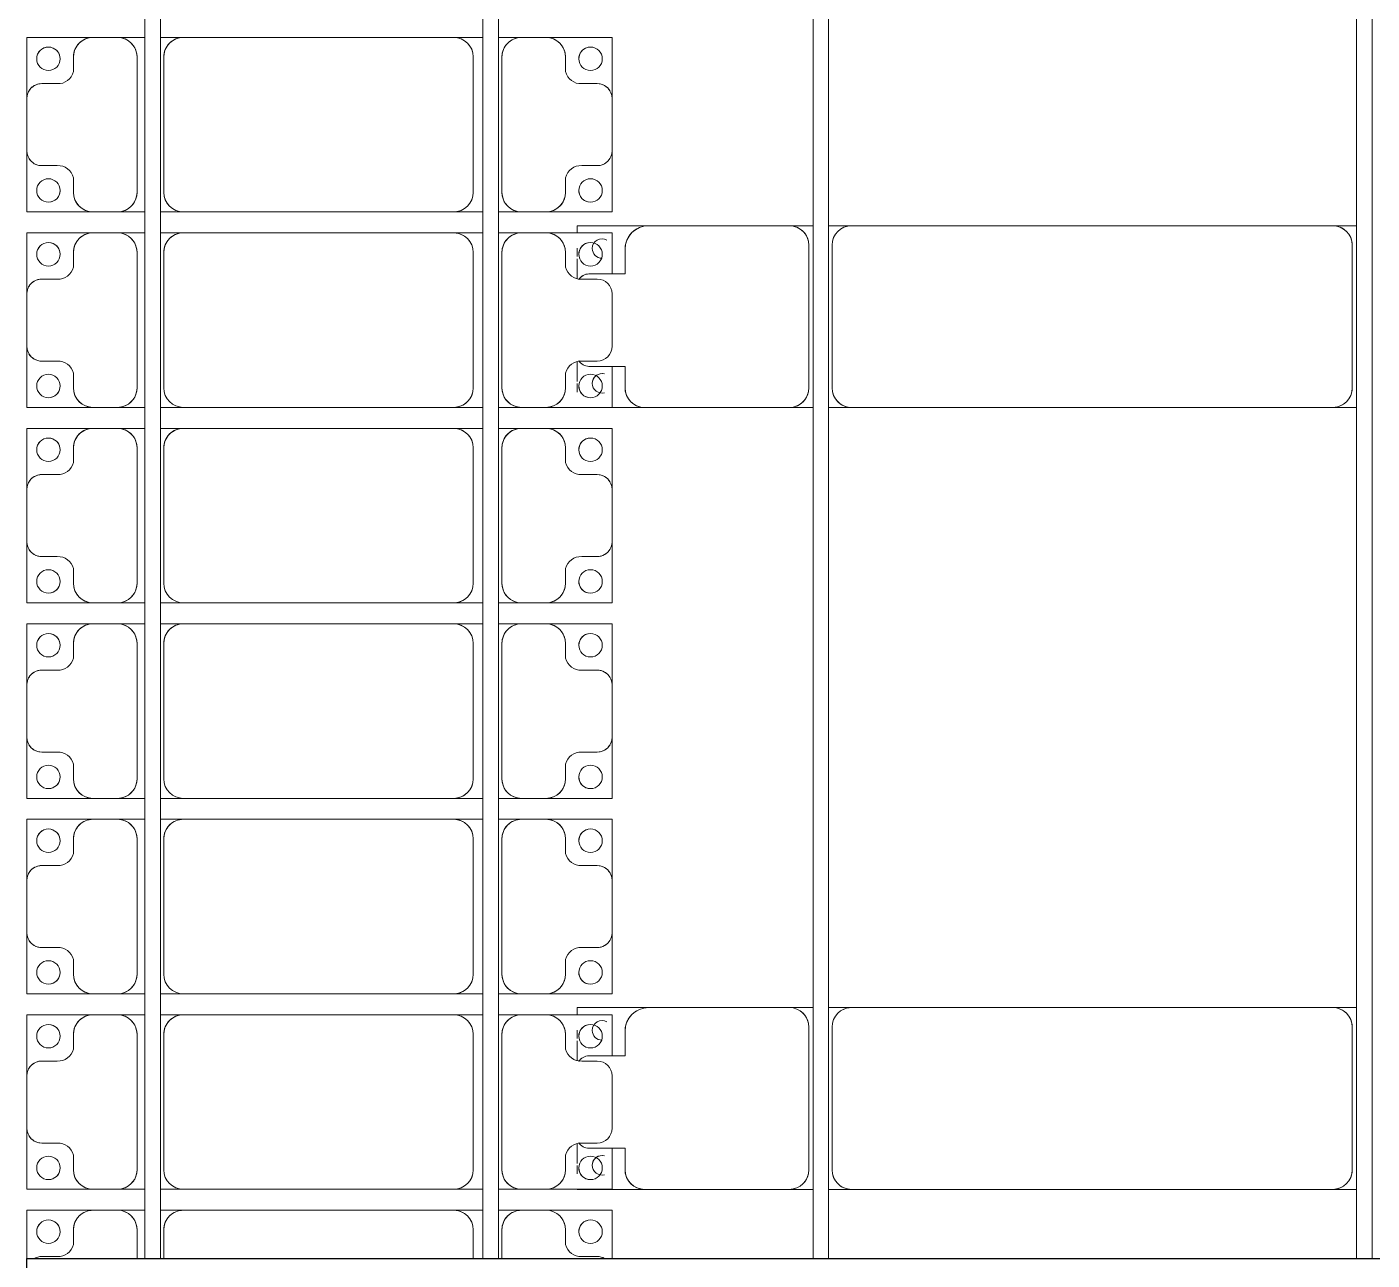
# Model space of a CAD drawing. Header units: millimetres. Extents: x -533732 to -130507, y -117886 to -23954.
# Drawn here: x -526231 to -522790, y -106549 to -103395 of the extents above; entities that cross this region are included whole.
import ezdxf

# ---------------------------------------------------------------- set-up
doc = ezdxf.new("R2010")
doc.units = ezdxf.units.MM
doc.layers.add('A-GENM', color=13, linetype='Continuous', lineweight=9)
doc.layers.add('S-BEAM', color=12, linetype='Continuous', lineweight=9)

# ---------------------------------------------------------------- blocks, each defined once
blk = doc.blocks.new('Dầm C52 - Hộp 40x60-19452-BỐ TRÍ KHUNG KẾT CẤU BÈ PIN 06')
at = {"layer": 'S-BEAM', "color": 3, "lineweight": 25}
for p, q in [((-110033.2, -20), (-110033.2, 20)), ((-110033.2, 20), (110033.2, 20))]:
    blk.add_line(p, q, dxfattribs=at)
blk = doc.blocks.new('Dai phao do pin - DẢI PHAO ĐỠ PIN-V142-BỐ TRÍ KHUNG KẾT CẤU BÈ PIN 06')
at = {"layer": 'A-GENM', "color": 7}
for p, q in [((67088.9, 223.4), (67149.7, 223.4)), ((67088.9, 223.4), (67149.7, 223.4)), ((68380.3, 223.4), (67149.7, 223.4)), ((68380.3, 223.4), (68438.9, 223.4)), ((68380.3, 223.4), (68438.9, 223.4)), ((68478.9, 223.4), (68539.7, 223.4)), ((68478.9, 223.4), (68539.7, 223.4)), ((68909.7, 223.4), (68539.7, 223.4)), ((68909.7, 223.4), (69082.2, 223.4)), ((69082.2, 223.4), (68909.7, 223.4)), ((67099.7, 173.4), (67099.7, -191.6)), ((68430.3, -191.6), (68430.3, 173.4)), ((68489.7, 173.4), (68489.7, -191.6)), ((68959.7, 118.2), (68959.7, 173.4)), ((69082.2, 184), (69082.2, 162.5)), ((69082.2, 162.5), (69082.2, 184)), ((69082.2, 156.9), (69082.2, 106.1)), ((69082.2, 106.1), (69082.2, 156.9)), ((69052.2, 118.2), (68959.7, 118.2)), ((68959.7, -181.6), (68959.7, -118.2)), ((68959.7, -118.2), (69052.2, -118.2)), ((69082.2, -106.1), (69082.2, -156.9)), ((69082.2, -156.9), (69082.2, -106.1)), ((69082.2, -162.5), (69082.2, -184)), ((69082.2, -184), (69082.2, -162.5)), ((69082.2, -222.3), (69082.2, -241.6)), ((69082.2, -241.6), (69082.2, -222.3)), ((67149.7, -241.6), (67088.9, -241.6)), ((67149.7, -241.6), (67088.9, -241.6)), ((67149.7, -241.6), (68380.3, -241.6)), ((68438.9, -241.6), (68380.3, -241.6)), ((68438.9, -241.6), (68380.3, -241.6)), ((68539.7, -241.6), (68478.9, -241.6)), ((68539.7, -241.6), (68478.9, -241.6)), ((68539.7, -241.6), (68899.7, -241.6)), ((69082.2, -241.6), (68899.7, -241.6)), ((68899.7, -241.6), (69082.2, -241.6))]:
    blk.add_line(p, q, dxfattribs=at)
for centre, radius, start, end in [((67149.7, 173.4), 50, 90, 180), ((67149.7, 173.4), 50, 90, 120), ((68380.3, 173.4), 50, 0, 90), ((68380.3, 173.4), 50, 15, 90), ((68539.7, 173.4), 50, 90, 180), ((68539.7, 173.4), 50, 105, 180), ((68909.7, 173.4), 50, 0, 90), ((68909.7, 173.4), 50, 0, 75), ((67149.7, 173.4), 50, 150, 180), ((69018.6, 161.8), 25, 360, 105), ((69018.6, 161.8), 25, 0, 105), ((69018.6, 161.8), 25, 255, 360), ((69018.6, 161.8), 25, 270, 360), ((69052.2, 88.2), 30, 30, 90), ((69052.2, 88.2), 30, 30, 60), ((69052.2, -88.2), 30, 270, 330), ((69052.2, -88.2), 30, 300, 330), ((69052.2, -88.2), 30, 300, 315), ((69052.2, -88.2), 30, 300, 315), ((69018.6, -183.2), 25, 0, 90), ((69018.6, -183.2), 25, 0, 90), ((67149.7, -191.6), 50, 180, 270), ((67149.7, -191.6), 50, 180, 210), ((68380.3, -191.6), 50, 270, 360), ((68380.3, -191.6), 50, 330, 345), ((68539.7, -191.6), 50, 180, 270), ((68539.7, -191.6), 50, 180, 255), ((68899.7, -181.6), 60, 270, 360), ((68899.7, -181.6), 60, 300, 0), ((69018.6, -183.2), 25, 240, 360), ((69018.6, -183.2), 25, 240, 360), ((67149.7, -191.6), 50, 225, 255), ((68380.3, -191.6), 50, 270, 300)]:
    blk.add_arc(centre, radius, start, end, dxfattribs=at)
blk = doc.blocks.new('Dai phao do pin - DẢI PHAO ĐỠ PIN-V143-BỐ TRÍ KHUNG KẾT CẤU BÈ PIN 06')
at = {"layer": 'A-GENM', "color": 7}
for p, q in [((67088.9, 223.4), (67149.7, 223.4)), ((67088.9, 223.4), (67149.7, 223.4)), ((68380.3, 223.4), (67149.7, 223.4)), ((68380.3, 223.4), (68438.9, 223.4)), ((68380.3, 223.4), (68438.9, 223.4)), ((68478.9, 223.4), (68539.7, 223.4)), ((68478.9, 223.4), (68539.7, 223.4)), ((68909.7, 223.4), (68539.7, 223.4)), ((68909.7, 223.4), (69082.2, 223.4)), ((69082.2, 223.4), (68909.7, 223.4)), ((67099.7, 173.4), (67099.7, -191.6)), ((68430.3, -191.6), (68430.3, 173.4)), ((68489.7, 173.4), (68489.7, -191.6)), ((68959.7, 118.2), (68959.7, 173.4)), ((69082.2, 184), (69082.2, 162.5)), ((69082.2, 162.5), (69082.2, 184)), ((69082.2, 156.9), (69082.2, 106.1)), ((69082.2, 106.1), (69082.2, 156.9)), ((69052.2, 118.2), (68959.7, 118.2)), ((68959.7, -181.6), (68959.7, -118.2)), ((68959.7, -118.2), (69052.2, -118.2)), ((69082.2, -106.1), (69082.2, -156.9)), ((69082.2, -156.9), (69082.2, -106.1)), ((69082.2, -162.5), (69082.2, -184)), ((69082.2, -184), (69082.2, -162.5)), ((69082.2, -222.3), (69082.2, -241.6)), ((69082.2, -241.6), (69082.2, -222.3)), ((67149.7, -241.6), (67088.9, -241.6)), ((67149.7, -241.6), (67088.9, -241.6)), ((67149.7, -241.6), (68380.3, -241.6)), ((68438.9, -241.6), (68380.3, -241.6)), ((68438.9, -241.6), (68380.3, -241.6)), ((68539.7, -241.6), (68478.9, -241.6)), ((68539.7, -241.6), (68478.9, -241.6)), ((68539.7, -241.6), (68899.7, -241.6)), ((69082.2, -241.6), (68899.7, -241.6)), ((68899.7, -241.6), (69082.2, -241.6))]:
    blk.add_line(p, q, dxfattribs=at)
for centre, radius, start, end in [((67149.7, 173.4), 50, 90, 180), ((67149.7, 173.4), 50, 90, 120), ((68380.3, 173.4), 50, 0, 90), ((68380.3, 173.4), 50, 15, 90), ((68539.7, 173.4), 50, 90, 180), ((68539.7, 173.4), 50, 105, 180), ((68909.7, 173.4), 50, 0, 90), ((68909.7, 173.4), 50, 0, 75), ((67149.7, 173.4), 50, 150, 180), ((69018.6, 161.8), 25, 360, 105), ((69018.6, 161.8), 25, 0, 105), ((69018.6, 161.8), 25, 255, 360), ((69018.6, 161.8), 25, 270, 360), ((69052.2, 88.2), 30, 30, 90), ((69052.2, 88.2), 30, 30, 60), ((69052.2, -88.2), 30, 270, 330), ((69052.2, -88.2), 30, 300, 330), ((69052.2, -88.2), 30, 300, 315), ((69052.2, -88.2), 30, 300, 315), ((69018.6, -183.2), 25, 0, 90), ((69018.6, -183.2), 25, 0, 90), ((67149.7, -191.6), 50, 180, 270), ((67149.7, -191.6), 50, 180, 210), ((68380.3, -191.6), 50, 270, 360), ((68380.3, -191.6), 50, 330, 345), ((68539.7, -191.6), 50, 180, 270), ((68539.7, -191.6), 50, 180, 255), ((68899.7, -181.6), 60, 270, 360), ((68899.7, -181.6), 60, 300, 0), ((69018.6, -183.2), 25, 240, 360), ((69018.6, -183.2), 25, 240, 360), ((67149.7, -191.6), 50, 225, 255), ((68380.3, -191.6), 50, 270, 300)]:
    blk.add_arc(centre, radius, start, end, dxfattribs=at)
blk = doc.blocks.new('Dầm C52 - Dầm C52-19796-BỐ TRÍ KHUNG KẾT CẤU BÈ PIN 06')
at = {"layer": 'S-BEAM', "color": 1}
for p, q in [((-35413.3, 20), (-29453.3, 20)), ((-29453.3, -20), (-35413.3, -20))]:
    blk.add_line(p, q, dxfattribs=at)
blk = doc.blocks.new('Dai phaodi lai - DẢI PHAO ĐI LẠI-19048-BỐ TRÍ KHUNG KẾT CẤU BÈ PIN 06')
at = {"layer": 'A-GENM', "color": 7}
for p, q in [((71276.8, 748.4), (71433.1, 748.4)), ((71276.8, 579.3), (71276.8, 748.4)), ((71276.8, 748.4), (71276.8, 579.3)), ((71433.1, 748.4), (71276.8, 748.4)), ((71566.9, 748.4), (71433.1, 748.4)), ((71566.9, 748.4), (71723.2, 748.4)), ((71723.2, 748.4), (71566.9, 748.4)), ((71723.2, 748.4), (71723.2, 579.3)), ((71723.2, 579.3), (71723.2, 748.4)), ((71776.8, 748.4), (71881.8, 748.4)), ((71776.8, 579.3), (71776.8, 748.4)), ((71776.8, 748.4), (71776.8, 579.3)), ((71881.8, 748.4), (71776.8, 748.4)), ((72066.9, 748.4), (71933.1, 748.4)), ((72118.2, 748.4), (72223.2, 748.4)), ((72223.2, 748.4), (72118.2, 748.4)), ((72223.2, 748.4), (72223.2, 579.3)), ((72223.2, 579.3), (72223.2, 748.4)), ((72276.8, 748.4), (72433.1, 748.4)), ((72276.8, 579.3), (72276.8, 748.4)), ((72276.8, 748.4), (72276.8, 579.3)), ((72433.1, 748.4), (72276.8, 748.4)), ((72566.9, 748.4), (72433.1, 748.4)), ((72566.9, 748.4), (72723.2, 748.4)), ((72723.2, 748.4), (72566.9, 748.4)), ((72723.2, 748.4), (72723.2, 579.3)), ((72723.2, 579.3), (72723.2, 748.4)), ((72776.8, 748.4), (72933.1, 748.4)), ((72776.8, 579.3), (72776.8, 748.4)), ((72776.8, 748.4), (72776.8, 579.3)), ((72933.1, 748.4), (72776.8, 748.4)), ((73066.9, 748.4), (72933.1, 748.4)), ((73066.9, 748.4), (73223.2, 748.4)), ((73223.2, 748.4), (73066.9, 748.4)), ((73223.2, 748.4), (73223.2, 579.3)), ((73223.2, 579.3), (73223.2, 748.4)), ((73276.8, 748.4), (73433.1, 748.4)), ((73276.8, 579.3), (73276.8, 748.4)), ((73276.8, 748.4), (73276.8, 579.3)), ((73433.1, 748.4), (73276.8, 748.4)), ((73566.9, 748.4), (73433.1, 748.4)), ((73566.9, 748.4), (73723.2, 748.4)), ((73723.2, 748.4), (73566.9, 748.4)), ((73723.2, 748.4), (73723.2, 579.3)), ((73723.2, 579.3), (73723.2, 748.4)), ((73776.8, 748.4), (73881.8, 748.4)), ((73776.8, 579.3), (73776.8, 748.4)), ((73776.8, 748.4), (73776.8, 579.3)), ((73881.8, 748.4), (73776.8, 748.4)), ((74066.9, 748.4), (73933.1, 748.4)), ((74118.2, 748.4), (74223.2, 748.4)), ((74223.2, 748.4), (74118.2, 748.4)), ((74223.2, 748.4), (74223.2, 579.3)), ((74223.2, 579.3), (74223.2, 748.4)), ((74276.8, 748.4), (74400, 748.4)), ((74276.8, 579.3), (74276.8, 748.4)), ((74276.8, 748.4), (74276.8, 579.3)), ((74400, 748.4), (74276.8, 748.4)), ((71395.1, 710.4), (71395.1, 670.7)), ((71604.9, 670.7), (71604.9, 710.4)), ((71895.1, 710.4), (71895.1, 670.7)), ((72104.9, 670.7), (72104.9, 710.4)), ((72395.1, 710.4), (72395.1, 670.7)), ((72604.9, 670.7), (72604.9, 710.4)), ((72895.1, 710.4), (72895.1, 670.7)), ((73104.9, 670.7), (73104.9, 710.4)), ((73395.1, 710.4), (73395.1, 670.7)), ((73604.9, 670.7), (73604.9, 710.4)), ((73895.1, 710.4), (73895.1, 670.7)), ((74104.9, 670.7), (74104.9, 710.4)), ((74395.1, 710.4), (74395.1, 670.7)), ((71364.3, 629.3), (71326.8, 629.3)), ((71673.2, 629.3), (71635.7, 629.3)), ((71864.3, 629.3), (71826.8, 629.3)), ((72173.2, 629.3), (72135.7, 629.3)), ((72364.3, 629.3), (72326.8, 629.3)), ((72673.2, 629.3), (72635.7, 629.3)), ((72864.3, 629.3), (72826.8, 629.3)), ((73173.2, 629.3), (73135.7, 629.3)), ((73364.3, 629.3), (73326.8, 629.3)), ((73673.2, 629.3), (73635.7, 629.3)), ((73864.3, 629.3), (73826.8, 629.3)), ((74173.2, 629.3), (74135.7, 629.3)), ((74364.3, 629.3), (74326.8, 629.3)), ((71276.8, 579.3), (71276.8, 516.7)), ((71723.2, 516.7), (71723.2, 579.3)), ((71776.8, 579.3), (71776.8, 516.7)), ((72223.2, 516.7), (72223.2, 579.3)), ((72276.8, 579.3), (72276.8, 516.7)), ((72723.2, 516.7), (72723.2, 579.3)), ((72776.8, 579.3), (72776.8, 516.7)), ((73223.2, 516.7), (73223.2, 579.3)), ((73276.8, 579.3), (73276.8, 516.7)), ((73723.2, 516.7), (73723.2, 579.3)), ((73776.8, 579.3), (73776.8, 516.7)), ((74223.2, 516.7), (74223.2, 579.3)), ((74276.8, 579.3), (74276.8, 516.7)), ((71276.8, 458.1), (71276.8, 516.7)), ((71276.8, 458.1), (71276.8, 516.7)), ((71723.2, 516.7), (71723.2, 458.1)), ((71723.2, 516.7), (71723.2, 458.1)), ((71776.8, 458.1), (71776.8, 516.7)), ((71776.8, 458.1), (71776.8, 516.7)), ((72223.2, 516.7), (72223.2, 458.1)), ((72223.2, 516.7), (72223.2, 458.1)), ((72276.8, 458.1), (72276.8, 516.7)), ((72276.8, 458.1), (72276.8, 516.7)), ((72723.2, 516.7), (72723.2, 458.1)), ((72723.2, 516.7), (72723.2, 458.1)), ((72776.8, 458.1), (72776.8, 516.7)), ((72776.8, 458.1), (72776.8, 516.7)), ((73223.2, 516.7), (73223.2, 458.1)), ((73223.2, 516.7), (73223.2, 458.1)), ((73276.8, 458.1), (73276.8, 516.7)), ((73276.8, 458.1), (73276.8, 516.7)), ((73723.2, 516.7), (73723.2, 458.1)), ((73723.2, 516.7), (73723.2, 458.1)), ((73776.8, 458.1), (73776.8, 516.7)), ((73776.8, 458.1), (73776.8, 516.7)), ((74223.2, 516.7), (74223.2, 458.1)), ((74223.2, 516.7), (74223.2, 458.1)), ((74276.8, 458.1), (74276.8, 516.7)), ((74276.8, 458.1), (74276.8, 516.7)), ((71326.8, 466.7), (71673.2, 466.7)), ((71826.8, 466.7), (72173.2, 466.7)), ((72326.8, 466.7), (72673.2, 466.7)), ((72826.8, 466.7), (73173.2, 466.7)), ((73326.8, 466.7), (73673.2, 466.7)), ((73826.8, 466.7), (74173.2, 466.7)), ((74326.8, 466.7), (74400, 466.7)), ((71276.8, 343.3), (71276.8, 418.1)), ((71276.8, 343.3), (71276.8, 418.1)), ((71723.2, 418.1), (71723.2, 343.3)), ((71723.2, 418.1), (71723.2, 343.3)), ((71776.8, 343.3), (71776.8, 418.1)), ((71776.8, 343.3), (71776.8, 418.1)), ((72223.2, 418.1), (72223.2, 343.3)), ((72223.2, 418.1), (72223.2, 343.3)), ((72276.8, 343.3), (72276.8, 418.1)), ((72276.8, 343.3), (72276.8, 418.1)), ((72723.2, 418.1), (72723.2, 343.3)), ((72723.2, 418.1), (72723.2, 343.3)), ((72776.8, 343.3), (72776.8, 418.1)), ((72776.8, 343.3), (72776.8, 418.1)), ((73223.2, 418.1), (73223.2, 343.3)), ((73223.2, 418.1), (73223.2, 343.3)), ((73276.8, 343.3), (73276.8, 418.1)), ((73276.8, 343.3), (73276.8, 418.1)), ((73723.2, 418.1), (73723.2, 343.3)), ((73723.2, 418.1), (73723.2, 343.3)), ((73776.8, 343.3), (73776.8, 418.1)), ((73776.8, 343.3), (73776.8, 418.1)), ((74223.2, 418.1), (74223.2, 343.3)), ((74223.2, 418.1), (74223.2, 343.3)), ((74276.8, 343.3), (74276.8, 418.1)), ((74276.8, 343.3), (74276.8, 418.1)), ((71673.2, 393.3), (71326.8, 393.3)), ((72173.2, 393.3), (71826.8, 393.3)), ((72673.2, 393.3), (72326.8, 393.3)), ((73173.2, 393.3), (72826.8, 393.3)), ((73673.2, 393.3), (73326.8, 393.3)), ((74173.2, 393.3), (73826.8, 393.3)), ((74400, 393.3), (74326.8, 393.3)), ((71276.8, 343.3), (71276.8, -348.3)), ((71723.2, -348.3), (71723.2, 343.3)), ((71776.8, 343.3), (71776.8, -348.3)), ((72223.2, -348.3), (72223.2, 343.3)), ((72276.8, 343.3), (72276.8, -348.3)), ((72723.2, -348.3), (72723.2, 343.3)), ((72776.8, 343.3), (72776.8, -348.3)), ((73223.2, -348.3), (73223.2, 343.3)), ((73276.8, 343.3), (73276.8, -348.3)), ((73723.2, -348.3), (73723.2, 343.3)), ((73776.8, 343.3), (73776.8, -348.3)), ((74223.2, -348.3), (74223.2, 343.3)), ((74276.8, 343.3), (74276.8, -348.3)), ((71276.8, -406.9), (71276.8, -348.3)), ((71276.8, -406.9), (71276.8, -348.3)), ((71723.2, -348.3), (71723.2, -406.9)), ((71723.2, -348.3), (71723.2, -406.9)), ((71776.8, -406.9), (71776.8, -348.3)), ((71776.8, -406.9), (71776.8, -348.3)), ((72223.2, -348.3), (72223.2, -406.9)), ((72223.2, -348.3), (72223.2, -406.9)), ((72276.8, -406.9), (72276.8, -348.3)), ((72276.8, -406.9), (72276.8, -348.3)), ((72723.2, -348.3), (72723.2, -406.9)), ((72723.2, -348.3), (72723.2, -406.9)), ((72776.8, -406.9), (72776.8, -348.3)), ((72776.8, -406.9), (72776.8, -348.3)), ((73223.2, -348.3), (73223.2, -406.9)), ((73223.2, -348.3), (73223.2, -406.9)), ((73276.8, -406.9), (73276.8, -348.3)), ((73276.8, -406.9), (73276.8, -348.3)), ((73723.2, -348.3), (73723.2, -406.9)), ((73723.2, -348.3), (73723.2, -406.9)), ((73776.8, -406.9), (73776.8, -348.3)), ((73776.8, -406.9), (73776.8, -348.3)), ((74223.2, -348.3), (74223.2, -406.9)), ((74223.2, -348.3), (74223.2, -406.9)), ((74276.8, -406.9), (74276.8, -348.3)), ((74276.8, -406.9), (74276.8, -348.3)), ((71326.8, -398.3), (71673.2, -398.3)), ((71826.8, -398.3), (72173.2, -398.3)), ((72326.8, -398.3), (72673.2, -398.3)), ((72826.8, -398.3), (73173.2, -398.3)), ((73326.8, -398.3), (73673.2, -398.3)), ((73826.8, -398.3), (74173.2, -398.3)), ((74326.8, -398.3), (74400, -398.3)), ((71276.8, -516.7), (71276.8, -446.9)), ((71276.8, -516.7), (71276.8, -446.9)), ((71723.2, -446.9), (71723.2, -516.7)), ((71723.2, -446.9), (71723.2, -516.7)), ((71776.8, -516.7), (71776.8, -446.9)), ((71776.8, -516.7), (71776.8, -446.9)), ((72223.2, -446.9), (72223.2, -516.7)), ((72223.2, -446.9), (72223.2, -516.7)), ((72276.8, -516.7), (72276.8, -446.9)), ((72276.8, -516.7), (72276.8, -446.9)), ((72723.2, -446.9), (72723.2, -516.7)), ((72723.2, -446.9), (72723.2, -516.7)), ((72776.8, -516.7), (72776.8, -446.9)), ((72776.8, -516.7), (72776.8, -446.9)), ((73223.2, -446.9), (73223.2, -516.7)), ((73223.2, -446.9), (73223.2, -516.7)), ((73276.8, -516.7), (73276.8, -446.9)), ((73276.8, -516.7), (73276.8, -446.9)), ((73723.2, -446.9), (73723.2, -516.7)), ((73723.2, -446.9), (73723.2, -516.7)), ((73776.8, -516.7), (73776.8, -446.9)), ((73776.8, -516.7), (73776.8, -446.9)), ((74223.2, -446.9), (74223.2, -516.7)), ((74223.2, -446.9), (74223.2, -516.7)), ((74276.8, -516.7), (74276.8, -446.9)), ((74276.8, -516.7), (74276.8, -446.9)), ((71673.2, -466.7), (71326.8, -466.7)), ((72173.2, -466.7), (71826.8, -466.7)), ((72673.2, -466.7), (72326.8, -466.7)), ((73173.2, -466.7), (72826.8, -466.7)), ((73673.2, -466.7), (73326.8, -466.7)), ((74173.2, -466.7), (73826.8, -466.7)), ((74400, -466.7), (74326.8, -466.7)), ((71276.8, -516.7), (71276.8, -579.3)), ((71723.2, -579.3), (71723.2, -516.7)), ((71776.8, -516.7), (71776.8, -579.3)), ((72223.2, -579.3), (72223.2, -516.7)), ((72276.8, -516.7), (72276.8, -579.3)), ((72723.2, -579.3), (72723.2, -516.7)), ((72776.8, -516.7), (72776.8, -579.3)), ((73223.2, -579.3), (73223.2, -516.7)), ((73276.8, -516.7), (73276.8, -579.3)), ((73723.2, -579.3), (73723.2, -516.7)), ((73776.8, -516.7), (73776.8, -579.3)), ((74223.2, -579.3), (74223.2, -516.7)), ((74276.8, -516.7), (74276.8, -579.3)), ((71276.8, -748.4), (71276.8, -579.3)), ((71276.8, -579.3), (71276.8, -748.4)), ((71723.2, -579.3), (71723.2, -748.4)), ((71723.2, -748.4), (71723.2, -579.3)), ((71776.8, -748.4), (71776.8, -579.3)), ((71776.8, -579.3), (71776.8, -748.4)), ((72223.2, -579.3), (72223.2, -748.4)), ((72223.2, -748.4), (72223.2, -579.3)), ((72276.8, -748.4), (72276.8, -579.3)), ((72276.8, -579.3), (72276.8, -748.4)), ((72723.2, -579.3), (72723.2, -748.4)), ((72723.2, -748.4), (72723.2, -579.3)), ((72776.8, -748.4), (72776.8, -579.3)), ((72776.8, -579.3), (72776.8, -748.4)), ((73223.2, -579.3), (73223.2, -748.4)), ((73223.2, -748.4), (73223.2, -579.3)), ((73276.8, -748.4), (73276.8, -579.3)), ((73276.8, -579.3), (73276.8, -748.4)), ((73723.2, -579.3), (73723.2, -748.4)), ((73723.2, -748.4), (73723.2, -579.3)), ((73776.8, -748.4), (73776.8, -579.3)), ((73776.8, -579.3), (73776.8, -748.4)), ((74223.2, -579.3), (74223.2, -748.4)), ((74223.2, -748.4), (74223.2, -579.3)), ((74276.8, -748.4), (74276.8, -579.3)), ((74276.8, -579.3), (74276.8, -748.4)), ((71326.8, -629.3), (71364.3, -629.3)), ((71635.7, -629.3), (71673.2, -629.3)), ((71826.8, -629.3), (71864.3, -629.3)), ((72135.7, -629.3), (72173.2, -629.3)), ((72326.8, -629.3), (72364.3, -629.3)), ((72635.7, -629.3), (72673.2, -629.3)), ((72826.8, -629.3), (72864.3, -629.3)), ((73135.7, -629.3), (73173.2, -629.3)), ((73326.8, -629.3), (73364.3, -629.3)), ((73635.7, -629.3), (73673.2, -629.3)), ((73826.8, -629.3), (73864.3, -629.3)), ((74135.7, -629.3), (74173.2, -629.3)), ((74326.8, -629.3), (74364.3, -629.3)), ((71395.1, -670.7), (71395.1, -710.4)), ((71604.9, -710.4), (71604.9, -670.7)), ((71895.1, -670.7), (71895.1, -710.4)), ((72104.9, -710.4), (72104.9, -670.7)), ((72395.1, -670.7), (72395.1, -710.4)), ((72604.9, -710.4), (72604.9, -670.7)), ((72895.1, -670.7), (72895.1, -710.4)), ((73104.9, -710.4), (73104.9, -670.7)), ((73395.1, -670.7), (73395.1, -710.4)), ((73604.9, -710.4), (73604.9, -670.7)), ((73895.1, -670.7), (73895.1, -710.4)), ((74104.9, -710.4), (74104.9, -670.7)), ((74395.1, -670.7), (74395.1, -710.4)), ((71433.1, -748.4), (71276.8, -748.4)), ((71276.8, -748.4), (71433.1, -748.4)), ((71433.1, -748.4), (71566.9, -748.4)), ((71723.2, -748.4), (71566.9, -748.4)), ((71566.9, -748.4), (71723.2, -748.4)), ((71933.1, -748.4), (71776.8, -748.4)), ((71776.8, -748.4), (71933.1, -748.4)), ((71933.1, -748.4), (72066.9, -748.4)), ((72223.2, -748.4), (72066.9, -748.4)), ((72066.9, -748.4), (72223.2, -748.4)), ((72433.1, -748.4), (72276.8, -748.4)), ((72276.8, -748.4), (72433.1, -748.4)), ((72433.1, -748.4), (72566.9, -748.4)), ((72723.2, -748.4), (72566.9, -748.4)), ((72566.9, -748.4), (72723.2, -748.4)), ((72933.1, -748.4), (72776.8, -748.4)), ((72776.8, -748.4), (72933.1, -748.4)), ((72933.1, -748.4), (73066.9, -748.4)), ((73223.2, -748.4), (73066.9, -748.4)), ((73066.9, -748.4), (73223.2, -748.4)), ((73433.1, -748.4), (73276.8, -748.4)), ((73276.8, -748.4), (73433.1, -748.4)), ((73433.1, -748.4), (73566.9, -748.4)), ((73723.2, -748.4), (73566.9, -748.4)), ((73566.9, -748.4), (73723.2, -748.4)), ((73933.1, -748.4), (73776.8, -748.4)), ((73776.8, -748.4), (73933.1, -748.4)), ((73933.1, -748.4), (74066.9, -748.4)), ((74223.2, -748.4), (74066.9, -748.4)), ((74066.9, -748.4), (74223.2, -748.4)), ((74400, -748.4), (74276.8, -748.4)), ((74276.8, -748.4), (74400, -748.4))]:
    blk.add_line(p, q, dxfattribs=at)
for centre, radius, start, end in [((71331.6, 693.3), 30, 90, 270), ((71331.6, 693.3), 30, 90, 180), ((71331.6, 693.3), 30, 270, 90), ((71331.6, 693.3), 30, 270, 90), ((71433.1, 710.4), 38, 90, 180), ((71433.1, 710.4), 38, 90, 180), ((71433.1, 710.4), 38, 120, 180), ((71433.1, 710.4), 38, 120, 180), ((71433.1, 710.4), 38, 90, 105), ((71433.1, 710.4), 38, 90, 105), ((71566.9, 710.4), 38, 0, 90), ((71566.9, 710.4), 38, 75, 90), ((71566.9, 710.4), 38, 0, 90), ((71566.9, 710.4), 38, 75, 90), ((71566.9, 710.4), 38, 0, 60), ((71566.9, 710.4), 38, 0, 60), ((71668.4, 693.3), 30, 90, 270), ((71668.4, 693.3), 30, 90, 270), ((71668.4, 693.3), 30, 270, 90), ((71668.4, 693.3), 30, 0, 90), ((71831.6, 693.3), 30, 90, 270), ((71831.6, 693.3), 30, 90, 180), ((71831.6, 693.3), 30, 270, 90), ((71831.6, 693.3), 30, 270, 90), ((71933.1, 710.4), 38, 90, 180), ((72066.9, 710.4), 38, 0, 90), ((72168.4, 693.3), 30, 90, 270), ((72168.4, 693.3), 30, 90, 270), ((72168.4, 693.3), 30, 270, 90), ((72168.4, 693.3), 30, 0, 90), ((72331.6, 693.3), 30, 90, 270), ((72331.6, 693.3), 30, 90, 180), ((72331.6, 693.3), 30, 270, 90), ((72331.6, 693.3), 30, 270, 90), ((72433.1, 710.4), 38, 90, 180), ((72433.1, 710.4), 38, 90, 180), ((72433.1, 710.4), 38, 120, 180), ((72433.1, 710.4), 38, 120, 180), ((72433.1, 710.4), 38, 90, 105), ((72433.1, 710.4), 38, 90, 105), ((72566.9, 710.4), 38, 360, 90), ((72566.9, 710.4), 38, 75, 90), ((72566.9, 710.4), 38, 0, 90), ((72566.9, 710.4), 38, 75, 90), ((72566.9, 710.4), 38, 0, 60), ((72566.9, 710.4), 38, 0, 60), ((72668.4, 693.3), 30, 90, 270), ((72668.4, 693.3), 30, 90, 270), ((72668.4, 693.3), 30, 270, 90), ((72668.4, 693.3), 30, 0, 90), ((72831.6, 693.3), 30, 90, 270), ((72831.6, 693.3), 30, 90, 180), ((72831.6, 693.3), 30, 270, 90), ((72831.6, 693.3), 30, 270, 90), ((72933.1, 710.4), 38, 90, 180), ((72933.1, 710.4), 38, 90, 180), ((72933.1, 710.4), 38, 120, 180), ((72933.1, 710.4), 38, 120, 180), ((72933.1, 710.4), 38, 90, 105), ((72933.1, 710.4), 38, 90, 105), ((73066.9, 710.4), 38, 360, 90), ((73066.9, 710.4), 38, 75, 90), ((73066.9, 710.4), 38, 360, 90), ((73066.9, 710.4), 38, 75, 90), ((73066.9, 710.4), 38, 360, 60), ((73066.9, 710.4), 38, 360, 60), ((73168.4, 693.3), 30, 90, 270), ((73168.4, 693.3), 30, 90, 270), ((73168.4, 693.3), 30, 270, 90), ((73168.4, 693.3), 30, 360, 90), ((73331.6, 693.3), 30, 90, 270), ((73331.6, 693.3), 30, 90, 180), ((73331.6, 693.3), 30, 270, 90), ((73331.6, 693.3), 30, 270, 90), ((73433.1, 710.4), 38, 90, 180), ((73433.1, 710.4), 38, 90, 180), ((73433.1, 710.4), 38, 120, 180), ((73433.1, 710.4), 38, 120, 180), ((73433.1, 710.4), 38, 90, 105), ((73433.1, 710.4), 38, 90, 105), ((73566.9, 710.4), 38, 0, 90), ((73566.9, 710.4), 38, 75, 90), ((73566.9, 710.4), 38, 0, 90), ((73566.9, 710.4), 38, 75, 90), ((73566.9, 710.4), 38, 0, 60), ((73566.9, 710.4), 38, 0, 60), ((73668.4, 693.3), 30, 90, 270), ((73668.4, 693.3), 30, 90, 270), ((73668.4, 693.3), 30, 270, 90), ((73668.4, 693.3), 30, 0, 90), ((73831.6, 693.3), 30, 90, 270), ((73831.6, 693.3), 30, 90, 180), ((73831.6, 693.3), 30, 270, 90), ((73831.6, 693.3), 30, 270, 90), ((73933.1, 710.4), 38, 90, 180), ((74066.9, 710.4), 38, 0, 90), ((74168.4, 693.3), 30, 90, 270), ((74168.4, 693.3), 30, 90, 270), ((74168.4, 693.3), 30, 270, 90), ((74168.4, 693.3), 30, 0, 90), ((74331.6, 693.3), 30, 90, 270), ((74331.6, 693.3), 30, 90, 180), ((74331.6, 693.3), 30, 270, 90), ((74331.6, 693.3), 30, 270, 90), ((74433.1, 710.4), 38, 150, 180), ((74433.1, 710.4), 38, 150, 180), ((74433.1, 710.4), 38, 150, 180), ((74433.1, 710.4), 38, 150, 180), ((71331.6, 693.3), 30, 195, 270), ((71355.2, 668.2), 40, 283.1885, 3.5081), ((71644.8, 668.2), 40, 176.4919, 256.8115), ((71668.4, 693.3), 30, 270, 280.2625), ((71668.4, 693.3), 30, 285, 345), ((71831.6, 693.3), 30, 195, 270), ((71855.2, 668.2), 40, 283.1885, 3.5081), ((72144.8, 668.2), 40, 176.4919, 256.8115), ((72168.4, 693.3), 30, 270, 345), ((72331.6, 693.3), 30, 195, 270), ((72355.2, 668.2), 40, 283.1885, 3.5081), ((72644.8, 668.2), 40, 176.4919, 256.8115), ((72668.4, 693.3), 30, 270, 345), ((72831.6, 693.3), 30, 195, 270), ((72855.2, 668.2), 40, 283.1885, 3.5081), ((73144.8, 668.2), 40, 176.4919, 256.8115), ((73168.4, 693.3), 30, 270, 345), ((73331.6, 693.3), 30, 195, 270), ((73355.2, 668.2), 40, 283.1885, 3.5081), ((73644.8, 668.2), 40, 176.4919, 256.8115), ((73668.4, 693.3), 30, 270, 345), ((73831.6, 693.3), 30, 195, 270), ((73855.2, 668.2), 40, 283.1885, 3.5081), ((74144.8, 668.2), 40, 176.4919, 256.8115), ((74168.4, 693.3), 30, 270, 345), ((74331.6, 693.3), 30, 195, 270), ((74355.2, 668.2), 40, 283.1885, 3.5081), ((71326.8, 579.3), 50, 90, 180), ((71326.8, 579.3), 50, 90, 165), ((71673.2, 579.3), 50, 0, 90), ((71673.2, 579.3), 50, 15, 89.4512), ((71826.8, 579.3), 50, 90, 180), ((71826.8, 579.3), 50, 90, 165), ((72173.2, 579.3), 50, 0, 90), ((72173.2, 579.3), 50, 15, 90), ((72326.8, 579.3), 50, 90, 180), ((72326.8, 579.3), 50, 90, 165), ((72673.2, 579.3), 50, 0, 90), ((72673.2, 579.3), 50, 15, 90), ((72826.8, 579.3), 50, 90, 180), ((72826.8, 579.3), 50, 90, 165), ((73173.2, 579.3), 50, 360, 90), ((73173.2, 579.3), 50, 15, 90), ((73326.8, 579.3), 50, 90, 180), ((73326.8, 579.3), 50, 90, 165), ((73673.2, 579.3), 50, 0, 90), ((73673.2, 579.3), 50, 15, 90), ((73826.8, 579.3), 50, 90, 180), ((73826.8, 579.3), 50, 90, 165), ((74173.2, 579.3), 50, 0, 90), ((74173.2, 579.3), 50, 15, 90), ((74326.8, 579.3), 50, 90, 180), ((74326.8, 579.3), 50, 90, 165), ((71326.8, 516.7), 50, 180, 270), ((71673.2, 516.7), 50, 270, 360), ((71826.8, 516.7), 50, 180, 270), ((72173.2, 516.7), 50, 270, 0), ((72326.8, 516.7), 50, 180, 270), ((72673.2, 516.7), 50, 270, 360), ((72826.8, 516.7), 50, 180, 270), ((73173.2, 516.7), 50, 270, 360), ((73326.8, 516.7), 50, 180, 270), ((73673.2, 516.7), 50, 270, 0), ((73826.8, 516.7), 50, 180, 270), ((74173.2, 516.7), 50, 270, 0), ((74326.8, 516.7), 50, 180, 270), ((71326.8, 516.7), 50, 195, 270), ((71673.2, 516.7), 50, 270.5496, 345), ((71826.8, 516.7), 50, 195, 270), ((72173.2, 516.7), 50, 270, 345), ((72326.8, 516.7), 50, 195, 270), ((72673.2, 516.7), 50, 270, 345), ((72826.8, 516.7), 50, 195, 270), ((73173.2, 516.7), 50, 270, 345), ((73326.8, 516.7), 50, 195, 270), ((73673.2, 516.7), 50, 270, 345), ((73826.8, 516.7), 50, 195, 270), ((74173.2, 516.7), 50, 270, 345), ((74326.8, 516.7), 50, 195, 270), ((71326.8, 343.3), 50, 90, 180), ((71326.8, 343.3), 50, 105, 135), ((71673.2, 343.3), 50, 0, 90), ((71673.2, 343.3), 50, 0, 75), ((71826.8, 343.3), 50, 90, 180), ((71826.8, 343.3), 50, 105, 135), ((72173.2, 343.3), 50, 0, 90), ((72173.2, 343.3), 50, 0, 75), ((72326.8, 343.3), 50, 90, 180), ((72326.8, 343.3), 50, 105, 135), ((72673.2, 343.3), 50, 0, 90), ((72673.2, 343.3), 50, 0, 75), ((72826.8, 343.3), 50, 90, 180), ((72826.8, 343.3), 50, 105, 135), ((73173.2, 343.3), 50, 360, 90), ((73173.2, 343.3), 50, 360, 75), ((73326.8, 343.3), 50, 90, 180), ((73326.8, 343.3), 50, 105, 135), ((73673.2, 343.3), 50, 0, 90), ((73673.2, 343.3), 50, 0, 75), ((73826.8, 343.3), 50, 90, 180), ((73826.8, 343.3), 50, 105, 135), ((74173.2, 343.3), 50, 360, 90), ((74173.2, 343.3), 50, 360, 75), ((74326.8, 343.3), 50, 90, 180), ((74326.8, 343.3), 50, 105, 135), ((71326.8, 343.3), 50, 150, 180), ((71826.8, 343.3), 50, 150, 180), ((72326.8, 343.3), 50, 150, 180), ((72826.8, 343.3), 50, 150, 180), ((73326.8, 343.3), 50, 150, 180), ((73826.8, 343.3), 50, 150, 180), ((74326.8, 343.3), 50, 150, 180), ((71326.8, -348.3), 50, 180, 270), ((71326.8, -348.3), 50, 195, 270), ((71673.2, -348.3), 50, 270, 0), ((71673.2, -348.3), 50, 270.5538, 0), ((71826.8, -348.3), 50, 180, 270), ((71826.8, -348.3), 50, 195, 270), ((72173.2, -348.3), 50, 270, 0), ((72173.2, -348.3), 50, 270, 0), ((72326.8, -348.3), 50, 180, 270), ((72326.8, -348.3), 50, 195, 270), ((72673.2, -348.3), 50, 270, 0), ((72673.2, -348.3), 50, 270, 0), ((72826.8, -348.3), 50, 180, 270), ((72826.8, -348.3), 50, 195, 270), ((73173.2, -348.3), 50, 270, 360), ((73173.2, -348.3), 50, 270, 360), ((73326.8, -348.3), 50, 180, 270), ((73326.8, -348.3), 50, 195, 270), ((73673.2, -348.3), 50, 270, 0), ((73673.2, -348.3), 50, 270, 0), ((73826.8, -348.3), 50, 180, 270), ((73826.8, -348.3), 50, 195, 270), ((74173.2, -348.3), 50, 270, 360), ((74173.2, -348.3), 50, 270, 360), ((74326.8, -348.3), 50, 180, 270), ((74326.8, -348.3), 50, 195, 270), ((71326.8, -516.7), 50, 90, 180), ((71326.8, -516.7), 50, 90, 165), ((71673.2, -516.7), 50, 0, 90), ((71673.2, -516.7), 50, 15, 89.4459), ((71826.8, -516.7), 50, 90, 180), ((71826.8, -516.7), 50, 90, 165), ((72173.2, -516.7), 50, 0, 90), ((72173.2, -516.7), 50, 15, 90), ((72326.8, -516.7), 50, 90, 180), ((72326.8, -516.7), 50, 90, 165), ((72673.2, -516.7), 50, 0, 90), ((72673.2, -516.7), 50, 15, 90), ((72826.8, -516.7), 50, 90, 180), ((72826.8, -516.7), 50, 90, 165), ((73173.2, -516.7), 50, 360, 90), ((73173.2, -516.7), 50, 15, 90), ((73326.8, -516.7), 50, 90, 180), ((73326.8, -516.7), 50, 90, 165), ((73673.2, -516.7), 50, 0, 90), ((73673.2, -516.7), 50, 15, 90), ((73826.8, -516.7), 50, 90, 180), ((73826.8, -516.7), 50, 90, 165), ((74173.2, -516.7), 50, 0, 90), ((74173.2, -516.7), 50, 15, 90), ((74326.8, -516.7), 50, 90, 180), ((74326.8, -516.7), 50, 90, 165), ((71326.8, -579.3), 50, 180, 270), ((71673.2, -579.3), 50, 270, 360), ((71826.8, -579.3), 50, 180, 270), ((72173.2, -579.3), 50, 270, 0), ((72326.8, -579.3), 50, 180, 270), ((72673.2, -579.3), 50, 270, 0), ((72826.8, -579.3), 50, 180, 270), ((73173.2, -579.3), 50, 270, 360), ((73326.8, -579.3), 50, 180, 270), ((73673.2, -579.3), 50, 270, 0), ((73826.8, -579.3), 50, 180, 270), ((74173.2, -579.3), 50, 270, 0), ((74326.8, -579.3), 50, 180, 270), ((71326.8, -579.3), 50, 195, 270), ((71673.2, -579.3), 50, 270.5549, 345), ((71826.8, -579.3), 50, 195, 270), ((72173.2, -579.3), 50, 270, 345), ((72326.8, -579.3), 50, 195, 270), ((72673.2, -579.3), 50, 270, 345), ((72826.8, -579.3), 50, 195, 270), ((73173.2, -579.3), 50, 270, 345), ((73326.8, -579.3), 50, 195, 270), ((73673.2, -579.3), 50, 270, 345), ((73826.8, -579.3), 50, 195, 270), ((74173.2, -579.3), 50, 270, 345), ((74326.8, -579.3), 50, 195, 270), ((71355.2, -668.2), 40, 356.4919, 76.8115), ((71644.8, -668.2), 40, 103.1885, 183.5081), ((71855.2, -668.2), 40, 356.4919, 76.8115), ((72144.8, -668.2), 40, 103.1885, 183.5081), ((72355.2, -668.2), 40, 356.4919, 76.8115), ((72644.8, -668.2), 40, 103.1885, 183.5081), ((72855.2, -668.2), 40, 356.4919, 76.8115), ((73144.8, -668.2), 40, 103.1885, 183.5081), ((73355.2, -668.2), 40, 356.4919, 76.8115), ((73644.8, -668.2), 40, 103.1885, 183.5081), ((73855.2, -668.2), 40, 356.4919, 76.8115), ((74144.8, -668.2), 40, 103.1885, 183.5081), ((74355.2, -668.2), 40, 356.4919, 76.8115), ((71331.6, -693.3), 30, 90, 270), ((71331.6, -693.3), 30, 90, 165), ((71331.6, -693.3), 30, 270, 90), ((71331.6, -693.3), 30, 270, 90), ((71668.4, -693.3), 30, 90, 270), ((71668.4, -693.3), 30, 90, 270), ((71668.4, -693.3), 30, 270, 90), ((71668.4, -693.3), 30, 79.7267, 90), ((71668.4, -693.3), 30, 15, 75), ((71831.6, -693.3), 30, 90, 270), ((71831.6, -693.3), 30, 90, 165), ((71831.6, -693.3), 30, 270, 90), ((71831.6, -693.3), 30, 270, 90), ((72168.4, -693.3), 30, 90, 270), ((72168.4, -693.3), 30, 90, 270), ((72168.4, -693.3), 30, 270, 90), ((72168.4, -693.3), 30, 15, 90), ((72331.6, -693.3), 30, 90, 270), ((72331.6, -693.3), 30, 90, 165), ((72331.6, -693.3), 30, 270, 90), ((72331.6, -693.3), 30, 270, 90), ((72668.4, -693.3), 30, 90, 270), ((72668.4, -693.3), 30, 90, 270), ((72668.4, -693.3), 30, 270, 90), ((72668.4, -693.3), 30, 15, 90), ((72831.6, -693.3), 30, 90, 270), ((72831.6, -693.3), 30, 90, 165), ((72831.6, -693.3), 30, 270, 90), ((72831.6, -693.3), 30, 270, 90), ((73168.4, -693.3), 30, 90, 270), ((73168.4, -693.3), 30, 90, 270), ((73168.4, -693.3), 30, 270, 90), ((73168.4, -693.3), 30, 15, 90), ((73331.6, -693.3), 30, 90, 270), ((73331.6, -693.3), 30, 90, 165), ((73331.6, -693.3), 30, 270, 90), ((73331.6, -693.3), 30, 270, 90), ((73668.4, -693.3), 30, 90, 270), ((73668.4, -693.3), 30, 90, 270), ((73668.4, -693.3), 30, 270, 90), ((73668.4, -693.3), 30, 15, 90), ((73831.6, -693.3), 30, 90, 270), ((73831.6, -693.3), 30, 90, 165), ((73831.6, -693.3), 30, 270, 90), ((73831.6, -693.3), 30, 270, 90), ((74168.4, -693.3), 30, 90, 270), ((74168.4, -693.3), 30, 90, 270), ((74168.4, -693.3), 30, 270, 90), ((74168.4, -693.3), 30, 15, 90), ((74331.6, -693.3), 30, 90, 270), ((74331.6, -693.3), 30, 90, 165), ((74331.6, -693.3), 30, 270, 90), ((74331.6, -693.3), 30, 270, 90), ((71331.6, -693.3), 30, 180, 270), ((71433.1, -710.4), 38, 180, 270), ((71433.1, -710.4), 38, 180, 240), ((71433.1, -710.4), 38, 180, 270), ((71433.1, -710.4), 38, 180, 240), ((71566.9, -710.4), 38, 270, 360), ((71566.9, -710.4), 38, 270, 360), ((71566.9, -710.4), 38, 300, 0), ((71566.9, -710.4), 38, 300, 360), ((71668.4, -693.3), 30, 270, 0), ((71831.6, -693.3), 30, 180, 270), ((71933.1, -710.4), 38, 180, 270), ((71933.1, -710.4), 38, 180, 240), ((71933.1, -710.4), 38, 180, 270), ((71933.1, -710.4), 38, 180, 240), ((72066.9, -710.4), 38, 270, 0), ((72066.9, -710.4), 38, 270, 0), ((72066.9, -710.4), 38, 300, 0), ((72066.9, -710.4), 38, 300, 0), ((72168.4, -693.3), 30, 270, 360), ((72331.6, -693.3), 30, 180, 270), ((72433.1, -710.4), 38, 180, 270), ((72433.1, -710.4), 38, 180, 240), ((72433.1, -710.4), 38, 180, 270), ((72433.1, -710.4), 38, 180, 240), ((72566.9, -710.4), 38, 270, 360), ((72566.9, -710.4), 38, 270, 360), ((72566.9, -710.4), 38, 300, 0), ((72566.9, -710.4), 38, 300, 360), ((72668.4, -693.3), 30, 270, 360), ((72831.6, -693.3), 30, 180, 270), ((72933.1, -710.4), 38, 180, 270), ((72933.1, -710.4), 38, 180, 240), ((72933.1, -710.4), 38, 180, 270), ((72933.1, -710.4), 38, 180, 240), ((73066.9, -710.4), 38, 270, 360), ((73066.9, -710.4), 38, 270, 360), ((73066.9, -710.4), 38, 300, 360), ((73066.9, -710.4), 38, 300, 360), ((73168.4, -693.3), 30, 270, 360), ((73331.6, -693.3), 30, 180, 270), ((73433.1, -710.4), 38, 180, 270), ((73433.1, -710.4), 38, 180, 240), ((73433.1, -710.4), 38, 180, 270), ((73433.1, -710.4), 38, 180, 240), ((73566.9, -710.4), 38, 270, 0), ((73566.9, -710.4), 38, 270, 360), ((73566.9, -710.4), 38, 300, 0), ((73566.9, -710.4), 38, 300, 0), ((73668.4, -693.3), 30, 270, 0), ((73831.6, -693.3), 30, 180, 270), ((73933.1, -710.4), 38, 180, 270), ((73933.1, -710.4), 38, 180, 240), ((73933.1, -710.4), 38, 180, 270), ((73933.1, -710.4), 38, 180, 240), ((74066.9, -710.4), 38, 270, 360), ((74066.9, -710.4), 38, 270, 360), ((74066.9, -710.4), 38, 300, 0), ((74066.9, -710.4), 38, 300, 360), ((74168.4, -693.3), 30, 270, 0), ((74331.6, -693.3), 30, 180, 270), ((74433.1, -710.4), 38, 180, 210), ((74433.1, -710.4), 38, 180, 210), ((74433.1, -710.4), 38, 180, 210), ((74433.1, -710.4), 38, 180, 210), ((71433.1, -710.4), 38, 255, 270), ((71433.1, -710.4), 38, 255, 270), ((71566.9, -710.4), 38, 270, 285), ((71566.9, -710.4), 38, 270, 285), ((71933.1, -710.4), 38, 255, 270), ((71933.1, -710.4), 38, 255, 270), ((72066.9, -710.4), 38, 270, 285), ((72066.9, -710.4), 38, 270, 285), ((72433.1, -710.4), 38, 255, 270), ((72433.1, -710.4), 38, 255, 270), ((72566.9, -710.4), 38, 270, 285), ((72566.9, -710.4), 38, 270, 285), ((72933.1, -710.4), 38, 255, 270), ((72933.1, -710.4), 38, 255, 270), ((73066.9, -710.4), 38, 270, 285), ((73066.9, -710.4), 38, 270, 285), ((73433.1, -710.4), 38, 255, 270), ((73433.1, -710.4), 38, 255, 270), ((73566.9, -710.4), 38, 270, 285), ((73566.9, -710.4), 38, 270, 285), ((73933.1, -710.4), 38, 255, 270), ((73933.1, -710.4), 38, 255, 270), ((74066.9, -710.4), 38, 270, 285), ((74066.9, -710.4), 38, 270, 285)]:
    blk.add_arc(centre, radius, start, end, dxfattribs=at)
blk = doc.blocks.new('HOBANMONG_BEPIN 6_rvt-1-BỐ TRÍ KHUNG KẾT CẤU BÈ PIN 06')
at = {"layer": 'A-GENM', "color": 3, "lineweight": 25}
for name, p, rotation in [('Dai phaodi lai - DẢI PHAO ĐI LẠI-19048-BỐ TRÍ KHUNG KẾT CẤU BÈ PIN 06', (-525482.5, -32144.9), 269.9997586098934), ('Dai phao do pin - DẢI PHAO ĐỠ PIN-V142-BỐ TRÍ KHUNG KẾT CẤU BÈ PIN 06', (-455741.5, -104145.2), 179.9997586099391), ('Dai phao do pin - DẢI PHAO ĐỠ PIN-V143-BỐ TRÍ KHUNG KẾT CẤU BÈ PIN 06', (-455741.5, -106145.2), 179.9997586099391)]:
    blk.add_blockref(name, p, dxfattribs=dict(at, rotation=rotation))
at = {"layer": 'S-BEAM', "color": 3, "lineweight": 25}
for name, p, rotation in [('Dầm C52 - Dầm C52-19796-BỐ TRÍ KHUNG KẾT CẤU BÈ PIN 06', (-525909.5, -71131.6), 89.99975860989407), ('Dầm C52 - Dầm C52-19796-BỐ TRÍ KHUNG KẾT CẤU BÈ PIN 06', (-525044.5, -71131.6), 89.99975860989407), ('Dầm C52 - Dầm C52-19796-BỐ TRÍ KHUNG KẾT CẤU BÈ PIN 06', (-524200.3, -71131.6), 89.99975860989407), ('Dầm C52 - Dầm C52-19796-BỐ TRÍ KHUNG KẾT CẤU BÈ PIN 06', (-522810.3, -71131.6), 89.99975860989407), ('Dầm C52 - Hộp 40x60-19452-BỐ TRÍ KHUNG KẾT CẤU BÈ PIN 06', (-416197.9, -106565.4), 359.9997586099392)]:
    blk.add_blockref(name, p, dxfattribs=dict(at, rotation=rotation))

msp = doc.modelspace()

# ---------------------------------------------------------------- block references
at = {"lineweight": 5}
msp.add_blockref('HOBANMONG_BEPIN 6_rvt-1-BỐ TRÍ KHUNG KẾT CẤU BÈ PIN 06', (0, 0), dxfattribs=at)

doc.saveas('drawing.dxf')
